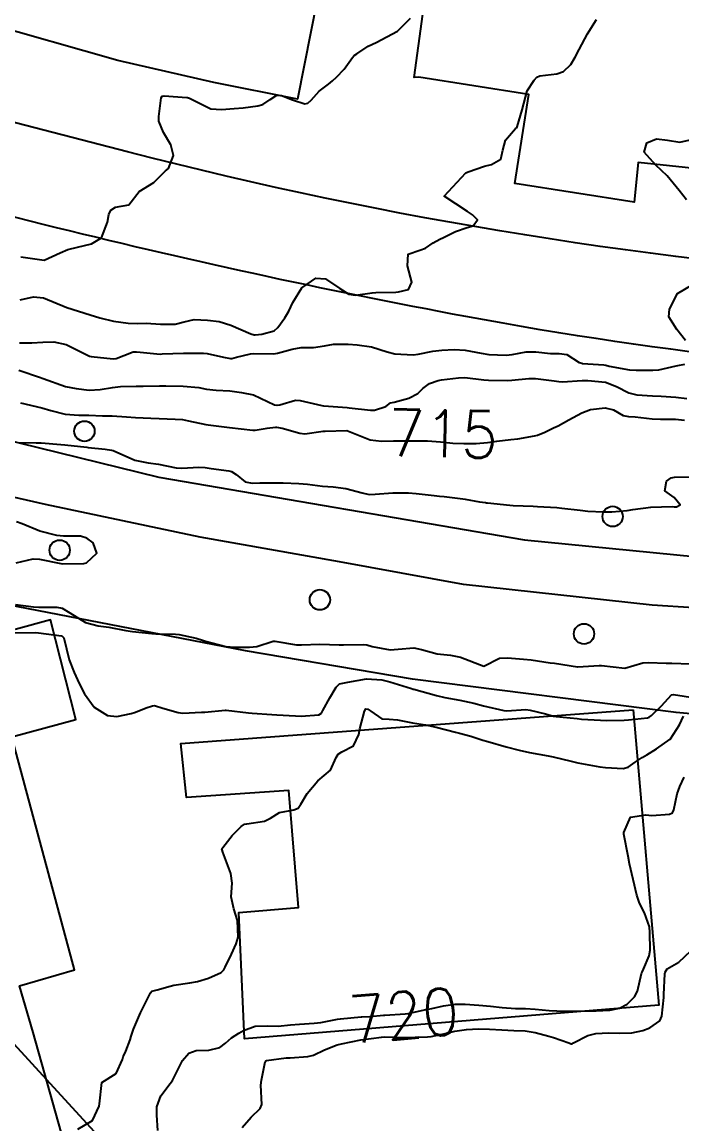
# Model space of a CAD drawing. Header units: metres. Extents: x 286371 to 293043, y 7462578 to 7466404.
# Drawn here: x 290773.6 to 290829.8, y 7463361.2 to 7463455.1 of the extents above; entities that cross this region are included whole.
import ezdxf
from ezdxf.enums import TextEntityAlignment as Align

# ---------------------------------------------------------------- set-up
doc = ezdxf.new("R2010")
doc.units = ezdxf.units.M
doc.header["$MEASUREMENT"] = 0
doc.linetypes.add('CONTINUO', pattern=[0])
for name, color, linetype in [('Cotas', 45, 'Continuous'), ('Curvas de Nivel 1m', 11, 'Continuous'), ('Curvas de Nivel 5m', 15, 'Continuous'), ('Divisas', 45, 'Continuous'), ('Edificações', 30, 'Continuous'), ('Linha Férrea', 20, 'Continuous'), ('Postes', 20, 'Continuous'), ('TEXTO', 45, 'Continuous'), ('Vias primárias', 230, 'Continuous')]:
    doc.layers.add(name, color=color, linetype=linetype)
doc.styles.add('Style-STANDARD', font='STANDARD.shx')

msp = doc.modelspace()

# ---------------------------------------------------------------- linework, layer by layer
at = {"layer": 'Curvas de Nivel 1m', "flags": 128}
for points, elevation in [([(290773.433, 7463431.4), (290774.575, 7463431.629), (290775.436, 7463431.557), (290777.414, 7463430.724), (290779.405, 7463430.109), (290780.218, 7463429.866), (290781.398, 7463429.58), (290782.645, 7463429.396), (290783.395, 7463429.367), (290784.162, 7463429.385), (290785.395, 7463429.321), (290786.649, 7463429.322), (290787.398, 7463429.524), (290788.252, 7463429.701), (290789.401, 7463429.657), (290790.39, 7463429.528), (290791.395, 7463429.231), (290793.096, 7463428.479), (290793.383, 7463428.401), (290793.459, 7463428.397), (290794.024, 7463428.465), (290795.084, 7463428.754), (290795.393, 7463429.024), (290795.982, 7463429.859), (290796.328, 7463430.431), (290796.683, 7463431.168), (290797.444, 7463432.414), (290798.634, 7463433.219), (290799.456, 7463433.188), (290800.687, 7463432.366), (290801.437, 7463431.866), (290802.007, 7463431.775), (290803.439, 7463431.988), (290803.748, 7463432.011), (290805.44, 7463432.042), (290805.675, 7463432.056), (290806.529, 7463432.278), (290806.821, 7463432.906), (290806.453, 7463434.28), (290806.497, 7463435.272), (290807.494, 7463435.625), (290807.974, 7463435.78), (290808.641, 7463436.247), (290809.195, 7463436.553), (290809.511, 7463436.704), (290810.534, 7463437.204), (290811.524, 7463437.544), (290812.032, 7463437.691), (290812.409, 7463438.191), (290811.976, 7463438.631), (290811.545, 7463438.905), (290809.564, 7463440.234), (290811.422, 7463442.198), (290811.596, 7463442.306), (290813.005, 7463442.771), (290813.605, 7463442.909), (290814.381, 7463443.385), (290814.563, 7463444.15), (290814.791, 7463444.993), (290815.652, 7463445.98), (290815.732, 7463446.054), (290815.773, 7463446.133), (290816.223, 7463447.579), (290816.34, 7463448.125), (290816.629, 7463449.191), (290817.228, 7463450.112), (290817.47, 7463450.356), (290817.719, 7463450.465), (290819.156, 7463450.65), (290819.726, 7463450.843), (290820.362, 7463451.438), (290820.731, 7463452.06), (290821.08, 7463452.728), (290821.774, 7463454.044), (290822.536, 7463455.291)], 712), ([(290773.488, 7463435.06), (290775.484, 7463434.754), (290776.837, 7463435.391), (290777.498, 7463435.673), (290778.331, 7463435.883), (290779.506, 7463436.152), (290780.378, 7463436.677), (290780.874, 7463438.008), (290781.004, 7463438.663), (290781.174, 7463439.036), (290781.553, 7463439.281), (290782.703, 7463439.491), (290783.574, 7463440.624), (290784.814, 7463441.378), (290785.597, 7463442.142), (290785.825, 7463442.367), (290786.07, 7463442.587), (290786.51, 7463443.692), (290786.27, 7463444.585), (290785.65, 7463445.651), (290785.248, 7463446.601), (290785.254, 7463447.017), (290785.448, 7463448.598), (290785.546, 7463448.747), (290785.697, 7463448.781), (290787.638, 7463448.622), (290787.695, 7463448.618), (290787.858, 7463448.562), (290789.681, 7463447.654), (290790.583, 7463447.619), (290791.682, 7463447.697), (290792.433, 7463447.743), (290793.686, 7463447.914), (290794.115, 7463448.041), (290794.747, 7463448.459), (290795.31, 7463448.841), (290795.699, 7463448.801), (290796.646, 7463448.43), (290797.689, 7463448.076), (290797.957, 7463448.143), (290798.22, 7463448.407), (290798.922, 7463449.18), (290799.715, 7463449.778), (290800.049, 7463450.049), (290800.392, 7463450.374), (290801.042, 7463451.057), (290801.749, 7463452.027), (290801.906, 7463452.197), (290802.124, 7463452.349), (290803.097, 7463453.001), (290803.769, 7463453.329), (290805.587, 7463454.288), (290805.787, 7463454.473), (290806.692, 7463455.38)], 711), ([(290830.213, 7463439.915), (290829.576, 7463440.694), (290828.558, 7463441.94), (290827.608, 7463442.858), (290826.616, 7463443.97), (290826.825, 7463444.778), (290827.642, 7463445.121), (290828.594, 7463444.986), (290829.638, 7463444.827), (290830.528, 7463445.024)], 713), ([(290830.127, 7463427.913), (290829.393, 7463428.871), (290828.712, 7463429.935), (290828.777, 7463430.581), (290829.444, 7463431.924), (290830.701, 7463432.661)], 713), ([(290773.368, 7463427.727), (290774.421, 7463427.716), (290775.37, 7463427.787), (290776.312, 7463427.798), (290777.367, 7463427.575), (290779.126, 7463426.698), (290779.353, 7463426.591), (290779.474, 7463426.571), (290781.35, 7463426.364), (290781.622, 7463426.388), (290782.283, 7463426.651), (290783.052, 7463426.946), (290783.359, 7463426.967), (290783.666, 7463426.936), (290785.357, 7463426.77), (290785.526, 7463426.771), (290787.358, 7463426.839), (290789.058, 7463426.839), (290789.358, 7463426.807), (290790.759, 7463426.513), (290791.352, 7463426.384), (290791.466, 7463426.389), (290791.862, 7463426.497), (290793.053, 7463426.784), (290793.359, 7463426.8), (290795.015, 7463426.794), (290795.36, 7463426.829), (290796.623, 7463427.168), (290797.368, 7463427.324), (290798.441, 7463427.325), (290799.37, 7463427.461), (290800.126, 7463427.62), (290801.373, 7463427.595), (290802.163, 7463427.552), (290803.37, 7463427.39), (290804.719, 7463426.949), (290805.361, 7463426.778), (290806.935, 7463426.696), (290807.361, 7463426.747), (290808.592, 7463427.02), (290809.367, 7463427.111), (290810.427, 7463427.16), (290811.367, 7463427.1), (290812.719, 7463426.829), (290813.362, 7463426.724), (290814.843, 7463426.671), (290815.363, 7463426.735), (290816.549, 7463426.944), (290817.367, 7463426.95), (290818.635, 7463426.826), (290819.365, 7463426.815), (290820.024, 7463426.732), (290821.057, 7463426.05), (290821.282, 7463425.975), (290821.353, 7463425.966), (290823.182, 7463425.848), (290823.35, 7463425.813), (290823.628, 7463425.731), (290825.343, 7463425.424), (290825.933, 7463425.385), (290827.335, 7463425.382), (290827.861, 7463425.422), (290829.342, 7463425.761), (290829.48, 7463425.784), (290830.056, 7463425.914)], 713), ([(290773.333, 7463425.39), (290775.177, 7463424.757), (290775.323, 7463424.705), (290775.404, 7463424.673), (290777.313, 7463424.012), (290778.203, 7463423.819), (290779.309, 7463423.69), (290780.254, 7463423.736), (290781.313, 7463423.918), (290781.979, 7463423.989), (290783.315, 7463424.035), (290783.905, 7463424.036), (290785.316, 7463424.057), (290785.853, 7463424.059), (290787.316, 7463424.016), (290788.669, 7463423.902), (290789.313, 7463423.784), (290790.147, 7463423.687), (290791.311, 7463423.627), (290792.308, 7463423.49), (290793.306, 7463423.293), (290795.105, 7463422.447), (290795.294, 7463422.408), (290795.333, 7463422.404), (290795.552, 7463422.441), (290796.894, 7463422.827), (290797.3, 7463422.809), (290799.148, 7463422.387), (290799.294, 7463422.365), (290799.314, 7463422.363), (290801.292, 7463422.198), (290801.465, 7463422.179), (290803.289, 7463421.978), (290803.616, 7463421.993), (290804.584, 7463422.305), (290804.993, 7463422.604), (290805.3, 7463422.676), (290806.567, 7463423.014), (290807.311, 7463423.416), (290807.756, 7463423.819), (290808.301, 7463424.25), (290809.051, 7463424.516), (290809.329, 7463424.571), (290810.797, 7463424.747), (290811.332, 7463424.754), (290812.941, 7463424.57), (290813.329, 7463424.537), (290814.96, 7463424.519), (290815.33, 7463424.534), (290816.781, 7463424.674), (290817.333, 7463424.68), (290818.934, 7463424.486), (290819.329, 7463424.418), (290819.657, 7463424.406), (290821.331, 7463424.507), (290821.809, 7463424.522), (290823.321, 7463424.36), (290824.261, 7463424), (290825.306, 7463423.47), (290825.983, 7463423.295), (290827.303, 7463423.211), (290828.065, 7463423.18), (290829.301, 7463423.08), (290830.228, 7463422.983)], 714), ([(290773.241, 7463419.237), (290774.809, 7463419.193), (290775.241, 7463419.193), (290776.916, 7463419.052), (290777.238, 7463419.016), (290779.11, 7463418.822), (290779.236, 7463418.808), (290780.684, 7463418.673), (290781.233, 7463418.585), (290781.36, 7463418.534), (290783.22, 7463417.723), (290784.33, 7463417.505), (290785.216, 7463417.379), (290786.723, 7463417.07), (290787.211, 7463417.034), (290788.648, 7463417.118), (290789.212, 7463417.093), (290789.703, 7463417.026), (290791.209, 7463416.81), (290791.444, 7463416.746), (290791.83, 7463416.502), (290792.599, 7463415.89), (290793.193, 7463415.76), (290793.868, 7463415.791), (290795.194, 7463415.802), (290795.849, 7463415.78), (290797.194, 7463415.732), (290797.932, 7463415.664), (290799.191, 7463415.512), (290800.114, 7463415.447), (290801.188, 7463415.298), (290802.57, 7463414.947), (290803.181, 7463414.808), (290803.679, 7463414.814), (290805.184, 7463414.95), (290806.514, 7463414.937), (290807.177, 7463414.887), (290808.709, 7463414.706), (290809.17, 7463414.654), (290809.561, 7463414.619), (290811.167, 7463414.421), (290811.36, 7463414.395), (290812.584, 7463414.183), (290813.089, 7463414.101), (290813.163, 7463414.091), (290813.254, 7463414.082), (290815.16, 7463413.88), (290815.432, 7463413.868), (290817.159, 7463413.791), (290817.504, 7463413.764), (290819.158, 7463413.675), (290819.591, 7463413.644), (290821.155, 7463413.451), (290821.814, 7463413.385), (290823.153, 7463413.317), (290823.842, 7463413.326), (290825.156, 7463413.44), (290825.632, 7463413.512), (290827.161, 7463413.731), (290829.001, 7463413.767), (290829.161, 7463413.747), (290829.35, 7463413.733), (290829.681, 7463413.917), (290829.173, 7463414.539), (290828.359, 7463415.118), (290828.521, 7463415.935), (290828.918, 7463416.209), (290829.199, 7463416.282), (290830.804, 7463416.296)], 716), ([(290773.087, 7463408.964), (290774.552, 7463409.302), (290775.092, 7463409.295), (290776.897, 7463408.917), (290777.087, 7463408.893), (290778.866, 7463408.919), (290779.088, 7463408.961), (290779.975, 7463409.808), (290779.646, 7463410.686), (290779.12, 7463411.084), (290778.593, 7463411.232), (290777.122, 7463411.259), (290776.561, 7463411.294), (290775.128, 7463411.681), (290773.605, 7463412.31), (290773.139, 7463412.48)], 716), ([(290773.034, 7463405.414), (290774.578, 7463405.214), (290775.03, 7463405.184), (290776.562, 7463405.201), (290777.03, 7463405.1), (290777.663, 7463404.715), (290779.012, 7463403.889), (290780.073, 7463403.613), (290781.007, 7463403.503), (290782.435, 7463403.211), (290783.001, 7463403.115), (290784.666, 7463402.942), (290784.999, 7463402.918), (290786.678, 7463402.891), (290786.99, 7463402.86), (290788.43, 7463402.553), (290788.982, 7463402.385), (290789.216, 7463402.305), (290790.974, 7463401.845), (290791.704, 7463401.772), (290792.973, 7463401.776), (290793.601, 7463401.849), (290794.982, 7463402.295), (290795.128, 7463402.306), (290796.978, 7463401.998), (290797.421, 7463401.974), (290798.979, 7463402.034), (290800.613, 7463401.996), (290800.979, 7463401.994), (290802.672, 7463402.024), (290802.979, 7463401.98), (290803.442, 7463401.852), (290804.973, 7463401.566), (290805.654, 7463401.604), (290806.976, 7463401.727), (290807.629, 7463401.599), (290808.969, 7463401.21), (290810.094, 7463401.091), (290810.965, 7463400.93), (290812.954, 7463400.174), (290814.279, 7463400.84), (290814.965, 7463400.863), (290816.313, 7463400.775), (290816.963, 7463400.705), (290818.585, 7463400.464), (290818.959, 7463400.414), (290820.911, 7463400.099), (290820.955, 7463400.096), (290822.767, 7463400.217), (290822.957, 7463400.214), (290824.954, 7463399.994), (290826.49, 7463400.443), (290826.962, 7463400.478), (290828.489, 7463400.414), (290828.961, 7463400.419), (290830.512, 7463400.36)], 717), ([(290772.997, 7463403.009), (290774.726, 7463403.031), (290774.998, 7463403.007), (290776.965, 7463402.754), (290776.994, 7463402.746), (290777.029, 7463402.724), (290777.145, 7463402.569), (290777.627, 7463400.714), (290778.026, 7463399.625), (290778.464, 7463398.701), (290778.911, 7463397.805), (290779.75, 7463396.682), (290780.883, 7463395.954), (290781.663, 7463395.872), (290782.887, 7463396.133), (290783.265, 7463396.252), (290784.174, 7463396.615), (290784.706, 7463396.798), (290784.897, 7463396.802), (290785.599, 7463396.594), (290786.889, 7463396.208), (290787.288, 7463396.168), (290788.889, 7463396.235), (290789.178, 7463396.252), (290790.892, 7463396.408), (290791.002, 7463396.404), (290792.889, 7463396.179), (290793.217, 7463396.152), (290794.888, 7463396.047), (290795.316, 7463396.019), (290796.887, 7463395.923), (290797.388, 7463395.916), (290798.888, 7463396.019), (290799.107, 7463396.175), (290799.232, 7463396.389), (290799.817, 7463397.475), (290800.372, 7463398.373), (290800.646, 7463398.651), (290800.929, 7463398.716), (290801.369, 7463398.794), (290802.936, 7463399.095), (290804.24, 7463398.999), (290804.932, 7463398.823), (290806.787, 7463398.267), (290806.923, 7463398.217), (290806.991, 7463398.195), (290808.916, 7463397.667), (290809.627, 7463397.51), (290810.91, 7463397.28), (290812.08, 7463397.013), (290812.903, 7463396.797), (290814.657, 7463396.388), (290814.897, 7463396.373), (290816.536, 7463396.483), (290816.899, 7463396.429), (290818.186, 7463396.095), (290818.892, 7463395.917), (290819.093, 7463395.879), (290820.889, 7463395.697), (290821.275, 7463395.662), (290822.887, 7463395.558), (290823.362, 7463395.542), (290824.888, 7463395.574), (290825.27, 7463395.607), (290826.891, 7463395.756), (290827.039, 7463395.815), (290827.218, 7463395.96), (290828.072, 7463396.781), (290828.921, 7463397.715), (290829.111, 7463397.742), (290830.918, 7463397.475)], 718), ([(290778.344, 7463360.704), (290779.6, 7463361.441), (290780.17, 7463362.678), (290780.2, 7463362.855), (290780.404, 7463364.674), (290781.63, 7463365.446), (290782.15, 7463366.649), (290782.223, 7463366.863), (290782.448, 7463367.348), (290782.797, 7463368.31), (290782.887, 7463368.638), (290783.081, 7463369.23), (290783.678, 7463370.621), (290784.53, 7463372.337), (290784.662, 7463372.472), (290785.112, 7463372.596), (290786.223, 7463372.895), (290786.54, 7463372.988), (290787.908, 7463373.189), (290788.545, 7463373.288), (290789.493, 7463373.587), (290790.557, 7463374.073), (290790.779, 7463374.292), (290790.902, 7463374.509), (290791.447, 7463375.635), (290791.851, 7463376.496), (290792.019, 7463377.077), (290791.95, 7463378.495), (290791.65, 7463379.488), (290791.423, 7463380.503), (290791.495, 7463381.679), (290791.376, 7463382.504), (290790.711, 7463384.328), (290790.635, 7463384.516), (290790.632, 7463384.599), (290790.717, 7463384.722), (290791.503, 7463385.732), (290792.257, 7463386.492), (290792.545, 7463386.69), (290792.748, 7463386.743), (290794.259, 7463386.955), (290794.755, 7463387.217), (290795.521, 7463387.685), (290796.767, 7463387.933), (290797.126, 7463388.062), (290797.356, 7463388.416), (290797.878, 7463389.318), (290798.804, 7463390.394), (290799.889, 7463391.307), (290800.373, 7463392.371), (290800.528, 7463392.68), (290800.842, 7463392.878), (290801.832, 7463393.367), (290802.281, 7463394.343), (290802.379, 7463394.834), (290802.765, 7463396.336), (290802.897, 7463396.53), (290803.067, 7463396.502), (290803.329, 7463396.326), (290804.248, 7463395.671), (290804.884, 7463395.639), (290805.576, 7463395.592), (290806.88, 7463395.329), (290807.967, 7463395.159), (290808.875, 7463394.978), (290810.529, 7463394.55), (290810.868, 7463394.46), (290811.834, 7463394.19), (290812.859, 7463393.863), (290813.291, 7463393.735), (290814.851, 7463393.292), (290815.961, 7463393.014), (290816.845, 7463392.814), (290818.415, 7463392.516), (290818.839, 7463392.432), (290820.376, 7463392.061), (290820.832, 7463391.948), (290820.96, 7463391.924), (290822.825, 7463391.591), (290823.316, 7463391.525), (290824.823, 7463391.447), (290825.248, 7463391.565), (290825.835, 7463391.979), (290826.42, 7463392.382), (290826.837, 7463392.617), (290827.666, 7463393.134), (290828.809, 7463393.935), (290828.837, 7463393.952), (290828.855, 7463393.975), (290829.629, 7463395.173), (290829.966, 7463395.918)], 719), ([(290792.35, 7463360.861), (290793.11, 7463361.726), (290793.895, 7463362.462), (290794.029, 7463362.81), (290793.949, 7463364.461), (290793.995, 7463364.876), (290794.306, 7463366.456), (290794.356, 7463366.535), (290794.436, 7463366.574), (290796.094, 7463366.774), (290796.44, 7463366.797), (290797.954, 7463366.889), (290798.443, 7463367.022), (290799.37, 7463367.461), (290800.457, 7463367.888), (290800.829, 7463367.988), (290802.464, 7463368.334), (290804.221, 7463368.554), (290804.468, 7463368.566), (290806.222, 7463368.524), (290806.468, 7463368.522), (290808.137, 7463368.581), (290808.47, 7463368.62), (290809.798, 7463368.9), (290810.477, 7463369.053), (290811.468, 7463369.21), (290812.48, 7463369.254), (290813.426, 7463369.224), (290814.479, 7463369.169), (290815.487, 7463369.131), (290816.478, 7463369.076), (290817.311, 7463368.942), (290818.472, 7463368.627), (290818.892, 7463368.508), (290820.192, 7463368.06), (290820.394, 7463367.987), (290820.463, 7463367.991), (290820.593, 7463368.053), (290821.813, 7463368.696), (290822.476, 7463368.85), (290823.561, 7463368.925), (290824.478, 7463368.896), (290825.546, 7463368.911), (290826.481, 7463369.114), (290827.092, 7463369.349), (290827.935, 7463369.943), (290828.11, 7463370.33), (290828.27, 7463371.938), (290828.273, 7463372.193), (290828.359, 7463373.937), (290828.393, 7463374.1), (290828.561, 7463374.376), (290829.554, 7463374.935), (290830.584, 7463375.904)], 721)]:
    msp.add_lwpolyline(points, dxfattribs=dict(at, elevation=elevation))
at = {"layer": 'Curvas de Nivel 5m', "flags": 128}
for points, elevation in [([(290773.467, 7463422.606), (290775.286, 7463422.194), (290776.065, 7463421.96), (290777.278, 7463421.635), (290778.423, 7463421.561), (290779.277, 7463421.545), (290780.442, 7463421.511), (290781.277, 7463421.503), (290782.509, 7463421.412), (290783.275, 7463421.366), (290784.574, 7463421.315), (290785.274, 7463421.261), (290786.632, 7463421.225), (290787.273, 7463421.188), (290787.784, 7463421.076), (290789.267, 7463420.772), (290789.47, 7463420.743), (290791.264, 7463420.504), (290793.261, 7463420.27), (290793.459, 7463420.274), (290794.485, 7463420.456), (290795.185, 7463420.526), (290795.265, 7463420.522), (290795.757, 7463420.437), (290797.258, 7463420.027), (290797.69, 7463419.976), (290799.261, 7463420.188), (290799.436, 7463420.207), (290801.262, 7463420.248), (290801.411, 7463420.203), (290803.251, 7463419.465), (290804.223, 7463419.336), (290805.25, 7463419.364), (290806.16, 7463419.372), (290807.251, 7463419.369), (290808.142, 7463419.36), (290809.25, 7463419.277), (290810.291, 7463419.176), (290811.248, 7463419.147), (290812.287, 7463419.145), (290813.245, 7463419.227), (290814.065, 7463419.345), (290815.251, 7463419.477), (290815.839, 7463419.549), (290817.249, 7463419.783), (290817.513, 7463419.847), (290818.135, 7463420.101), (290818.88, 7463420.472), (290819.263, 7463420.655), (290820.193, 7463421.148), (290821.28, 7463421.758), (290822.036, 7463422.039), (290823.287, 7463422.179), (290823.983, 7463422.004), (290824.82, 7463421.536), (290825.276, 7463421.446), (290825.841, 7463421.411), (290827.273, 7463421.247), (290828.004, 7463421.213), (290829.273, 7463421.216), (290830.047, 7463421.138)], 715), ([(290785.181, 7463360.602), (290785.071, 7463361.896), (290785.093, 7463362.604), (290785.436, 7463363.551), (290786.212, 7463364.587), (290786.408, 7463364.857), (290787.259, 7463366.562), (290787.804, 7463367.193), (290788.447, 7463367.426), (290789.521, 7463367.455), (290790.452, 7463367.682), (290790.92, 7463368.044), (290791.452, 7463368.5), (290792.063, 7463368.897), (290792.474, 7463369.125), (290793.475, 7463369.474), (290794.48, 7463369.51), (290795.424, 7463369.496), (290796.482, 7463369.591), (290797.244, 7463369.651), (290798.484, 7463369.729), (290799.064, 7463369.807), (290800.49, 7463370.075), (290800.743, 7463370.108), (290802.493, 7463370.278), (290802.547, 7463370.28), (290803.218, 7463370.324), (290804.388, 7463370.414), (290804.496, 7463370.424), (290806.241, 7463370.535), (290806.499, 7463370.575), (290807.886, 7463370.871), (290808.505, 7463371), (290809.519, 7463371.219), (290810.511, 7463371.355), (290811.351, 7463371.362), (290812.511, 7463371.283), (290813.501, 7463371.178), (290814.508, 7463371.068), (290815.65, 7463370.995), (290816.507, 7463370.981), (290817.329, 7463370.93), (290818.505, 7463370.833), (290819.805, 7463370.765), (290820.505, 7463370.755), (290821.751, 7463370.791), (290822.506, 7463370.802), (290823.676, 7463370.837), (290824.509, 7463371.009), (290825.151, 7463371.348), (290825.795, 7463371.975), (290826.036, 7463372.468), (290826.382, 7463373.967), (290826.425, 7463374.098), (290826.56, 7463374.35), (290827.043, 7463375.492), (290827.114, 7463375.956), (290827.085, 7463377.479), (290827.066, 7463377.958), (290826.632, 7463379.142), (290826.206, 7463379.971), (290825.989, 7463380.64), (290825.657, 7463381.98), (290825.363, 7463383.316), (290825.231, 7463383.987), (290824.88, 7463385.844), (290824.869, 7463385.992), (290825.453, 7463387.284), (290826.757, 7463387.485), (290827.266, 7463387.447), (290828.758, 7463387.557), (290829.012, 7463387.679), (290829.145, 7463387.929), (290829.421, 7463389.289), (290829.654, 7463389.922), (290830.007, 7463390.716)], 720)]:
    msp.add_lwpolyline(points, dxfattribs=dict(at, elevation=elevation))
at = {"layer": 'Divisas'}
msp.add_lwpolyline([(291008.792, 7463421.414), (290977.812, 7463411), (290952.953, 7463404.405), (290926.478, 7463399.486), (290897.182, 7463395.532), (290881.957, 7463394.804), (290854.758, 7463394.936), (290838.872, 7463395.344), (290829.341, 7463396.209), (290806.878, 7463399.072), (290792.648, 7463401.486), (290769.585, 7463405.947), (290754.691, 7463408.754), (290736.153, 7463412.421), (290732.754, 7463414.085), (290727.348, 7463405.616)], dxfattribs=at)
at = {"layer": 'Edificações'}
for points in [[(290800.979, 7463468.31), (290797.07, 7463448.498), (290789.947, 7463449.904), (290781.756, 7463451.781), (290770.344, 7463455.031), (290767.323, 7463455.885)], [(290857.802, 7463457.118), (290856.195, 7463439.944), (290845.989, 7463441.029), (290845.734, 7463438.634), (290835.725, 7463439.698), (290835.973, 7463442.03), (290826.105, 7463443.079), (290825.746, 7463439.706), (290815.574, 7463441.313), (290816.772, 7463448.896), (290807.407, 7463450.376), (290807.018, 7463450.348), (290807.758, 7463455.736)], [(290778.856, 7463353.582), (290774.534, 7463368.959), (290773.377, 7463372.932), (290778.062, 7463374.282), (290772.723, 7463394.148), (290778.185, 7463395.616), (290776.036, 7463404.107), (290773.005, 7463403.287)]]:
    msp.add_lwpolyline(points, dxfattribs=at)
msp.add_lwpolyline([(290825.656, 7463396.444), (290827.857, 7463371.274), (290792.557, 7463368.409), (290792.07, 7463379.183), (290797.14, 7463379.588), (290796.329, 7463389.584), (290787.609, 7463388.976), (290787.136, 7463393.569)], close=True, dxfattribs=at)
at = {"layer": 'Linha Férrea'}
for points in [[(290447.572, 7463608.663), (290489.8, 7463580.29), (290509.33, 7463567.207), (290549.31, 7463540.384), (290572.383, 7463525.047), (290591.559, 7463512.051), (290610.725, 7463499.135), (290618.176, 7463493.869), (290625.882, 7463488.613), (290633.935, 7463483.43), (290641.186, 7463478.832), (290670.385, 7463461.233), (290693.787, 7463448.032), (290720.447, 7463435.971), (290759.703, 7463422.552), (290785.241, 7463416.276), (290816.402, 7463410.929), (290838.334, 7463408.787), (290858.512, 7463408.254), (290878.159, 7463408.476), (290889.624, 7463409.283), (290897.556, 7463409.726), (290919.842, 7463412.441), (290935.648, 7463415.014)], [(290830.83, 7463405.137), (290827.273, 7463405.355), (290811.199, 7463407.116), (290800.636, 7463409.054), (290788.768, 7463411.164), (290775.602, 7463413.938), (290764.964, 7463416.349), (290757.687, 7463418.152), (290734.654, 7463425.73), (290729.047, 7463427.701), (290718.494, 7463431.774), (290683.694, 7463448.011), (290676.645, 7463451.682), (290671.27, 7463454.94), (290662.779, 7463459.662)]]:
    msp.add_lwpolyline(points, dxfattribs=at)
at = {"layer": 'Postes'}
for centre in [(290778.913, 7463420.193), (290823.918, 7463412.924), (290776.803, 7463410.051), (290798.975, 7463405.821), (290821.479, 7463402.914)]:
    msp.add_circle(centre, 0.866, dxfattribs=at)
at = {"layer": 'TEXTO', "linetype": 'CONTINUO'}
msp.add_polyline3d([(290725.227, 7463419.99, 0), (290889.312, 7463240.912, 0)], dxfattribs=at)
at = {"layer": 'Vias primárias'}
msp.add_lwpolyline([(291074.567, 7463481.452), (291037.501, 7463463.292), (291007.791, 7463448.266, -0.04515), (290990.858, 7463442.244, 0.007427), (290979.276, 7463439.085, -0.078284), (290862.477, 7463424.424, -0.038343), (290811.416, 7463429.962, -0.030043), (290739.938, 7463447.814, -0.052909), (290678.786, 7463474.431), (290665.011, 7463482.249), (290648.745, 7463491.741), (290627.347, 7463505.672), (290613.528, 7463514.772), (290591.527, 7463528.254), (290537.156, 7463563.596), (290523.653, 7463572.269), (290511.353, 7463580.287, -0.082592), (290484.378, 7463602.942, -0.037903), (290461.566, 7463634.123), (290442.851, 7463664.249)], format="xyb", dxfattribs=at)
msp.add_lwpolyline([(290738.486, 7463455.901, -0.435094), (290733.176, 7463468.418), (290734.315, 7463473.572), (290738.087, 7463487.374), (290745.242, 7463515.04, -0.438608), (290754.86, 7463521.122), (290777.819, 7463515.317, 0.051421), (290867.795, 7463502.187, 0.016376), (290884.722, 7463502.028, 0.129282), (290934.917, 7463516.488, 0.009483), (290944.594, 7463522.509, 0.002339), (290946.945, 7463524.05, -0.265504), (290950.356, 7463524.275, -0.095029), (290952.777, 7463521.042), (290985.337, 7463454.228, -0.208268), (290985.609, 7463451.73, -0.250448), (290981.403, 7463447.586, -0.006936), (290971.691, 7463444.863, -0.020568), (290928.896, 7463435.369, -0.064774), (290861.732, 7463432.155), (290850.834, 7463433.046, -0.047064), (290782.578, 7463443.999), (290759.647, 7463449.932), (290738.644, 7463456.479)], format="xyb", close=True, dxfattribs=at)

# ---------------------------------------------------------------- texts
at = {"layer": 'Cotas', "style": 'Style-STANDARD'}
for s, rotation, p in [('715', 358.80747, (290809.467, 7463419.977, 715)), ('720', 5.06694, (290806.126, 7463370.414, 720))]:
    msp.add_text(s, height=4, rotation=rotation, dxfattribs=at).set_placement(p, align=Align.MIDDLE_CENTER)

doc.saveas('drawing.dxf')
